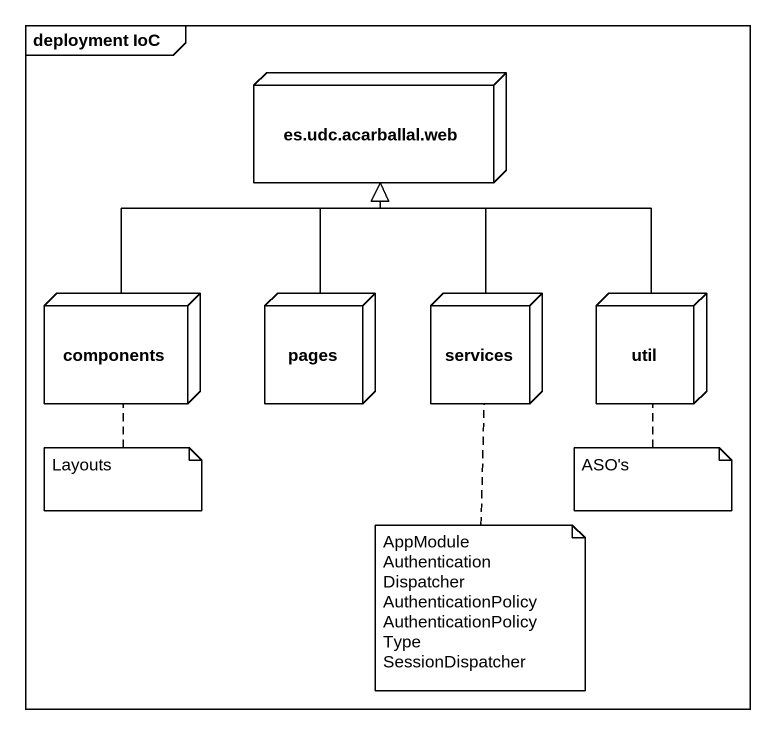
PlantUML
@startuml
mainframe deployment IoC
node "es.udc.acarballal.web" as es_udc_acarballal_web
node components
node pages
node services
node util
components -up-|> es_udc_acarballal_web
pages -up-|> es_udc_acarballal_web
services -up-|> es_udc_acarballal_web
util -up-|> es_udc_acarballal_web
note bottom of components : Layouts
note bottom of util : ASO's
note bottom of services
  AppModule
  AuthenticationDispatcher
  AuthenticationPolicy
  AuthenticationPolicyType
  SessionDispatcher
end note
@enduml
